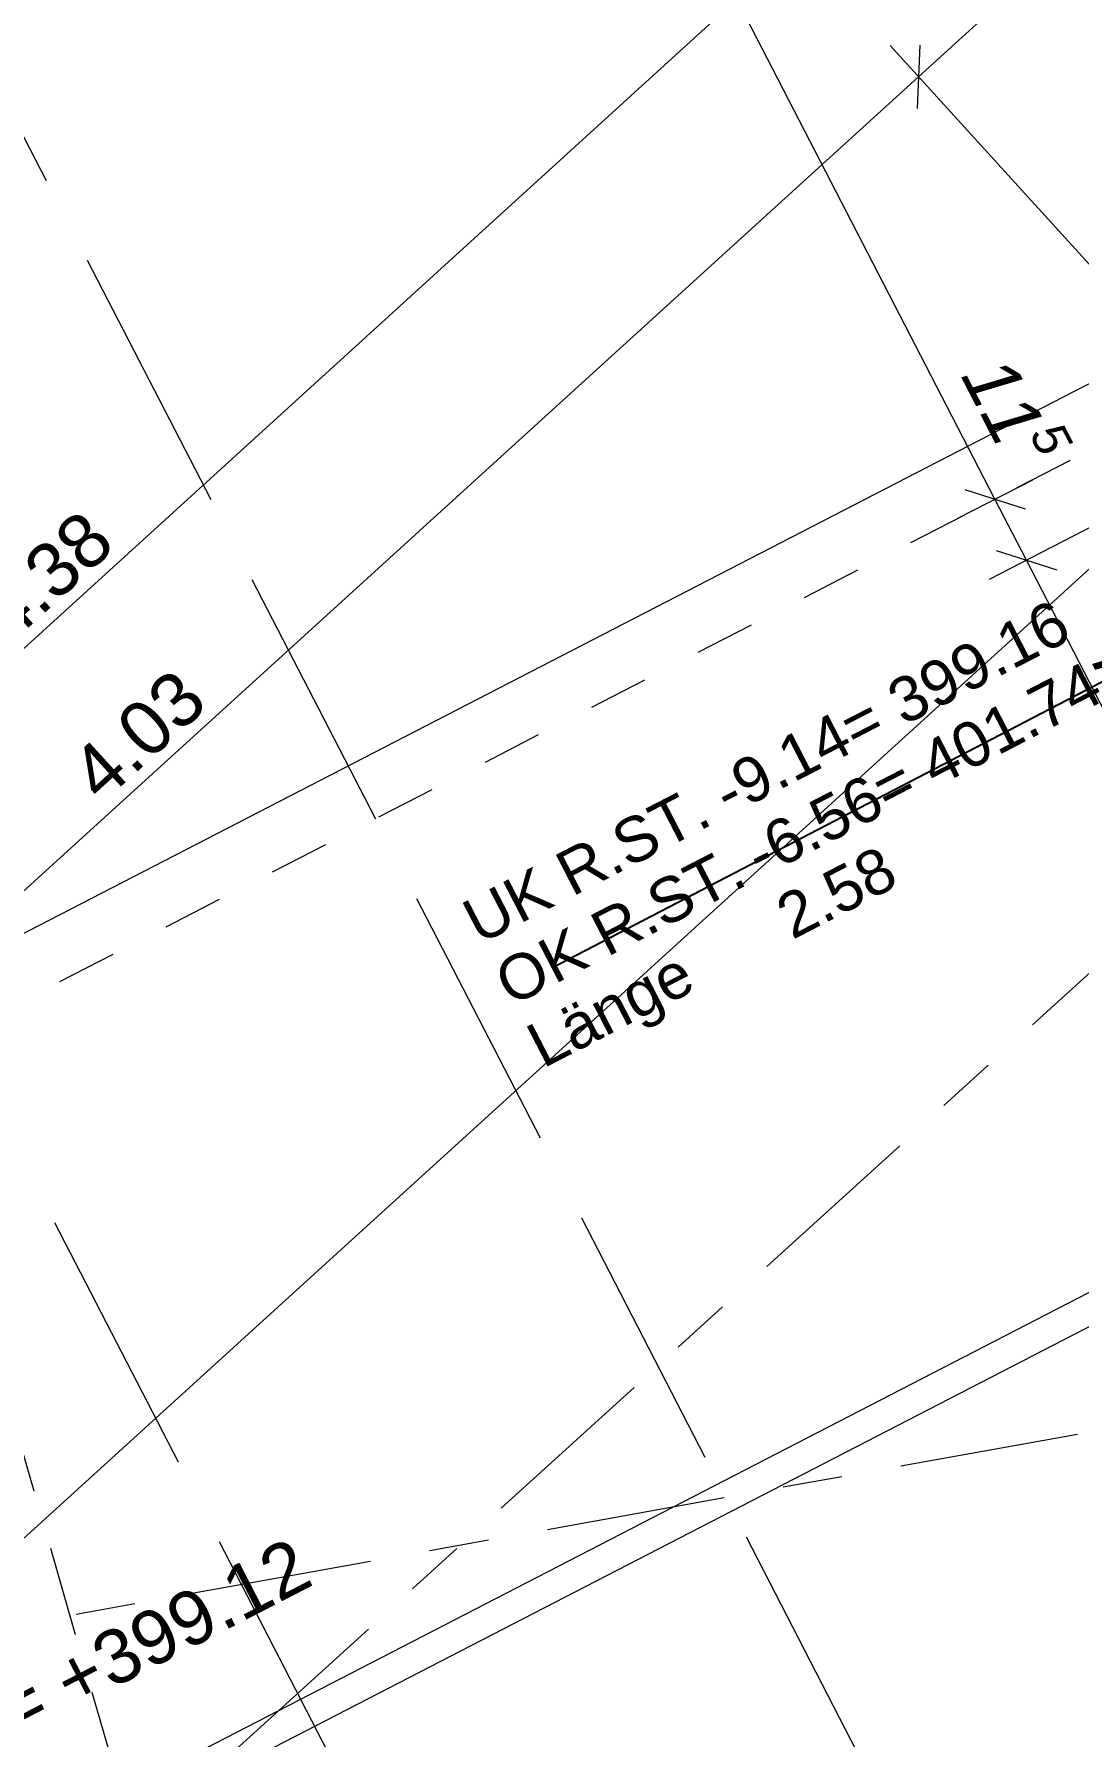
# Model space of a CAD drawing. Header units: metres. Extents: x 2688579.7 to 2688666, y 1281656.9 to 1281721.4.
# Drawn here: x 2688619.698 to 2688621.443, y 1281671.816 to 1281674.661 of the extents above; entities that cross this region are included whole.
import ezdxf

# ---------------------------------------------------------------- set-up
doc = ezdxf.new("R2010")
doc.units = ezdxf.units.M
for name, pattern in [('Strich 2_1mm', [0.15000000000000002, 0.1, -0.05]), ('Strich 9_3mm', [0.6, 0.45, -0.15]), ('Strichpunkt 3_1_1mm Achsen', [0.25, 0.15, -0.05, 0, -0.05]), ('Strichpunkt 6_1_1mm', [0.39999999999999997, 0.3, -0.05, 0, -0.05]), ('Strichpunkt 6_2_2mm Schnitt', [0.5, 0.3, -0.1, 0, -0.1])]:
    doc.linetypes.add(name, pattern=pattern)
for name, color, linetype in [('00 11 Geometer', 7, 'Continuous'), ('00 14 Achsen', 7, 'Continuous'), ('00 73 Schnittlinien', 7, 'Continuous'), ('00 80 Plangrafik', 7, 'Continuous'), ('02 11 Fundamente', 7, 'Continuous'), ('02 12 Unterzüge_Deckenabsätze', 7, 'Continuous'), ('03 14 Rampen', 7, 'Continuous'), ('07 12 Bemassung innen', 7, 'Continuous'), ('07 13 Höhenkoten', 7, 'Continuous')]:
    doc.layers.add(name, color=color, linetype=linetype)
doc.styles.add('ERSTELLTER_STIL_1', font='arial.ttf')
doc.styles.add('ERSTELLTER_STIL_2', font='')
doc.styles.get("Standard").update_dxf_attribs({"font": 'arial.ttf'})
doc.styles.get('ERSTELLTER_STIL_2').set_extended_font_data('Arial', italic=True)
doc.dimstyles.new('ERSTELLTER_STIL__1', dxfattribs={"dimtxt": 0.08999999761581422, "dimasz": 0.07125000000000001, "dimexe": 0.18, "dimexo": 0.0625, "dimgap": 0.09, "dimtad": 1, "dimzin": 0, "dimdsep": 46, "dimtxsty": 'ERSTELLTER_STIL_2', "dimblk": 'ARROWHEAD_6', "dimblk1": 'ARROWHEAD_6', "dimblk2": 'ARROWHEAD_6', "dimcen": 0.09, "dimse1": 1, "dimse2": 1, "dimclrd": 256, "dimclre": 256, "dimclrt": 256, "dimazin": 0, "dimtfac": 1, "dimtdec": 4, "dimtmove": 0, "dimatfit": 3, "dimfxl": 1, "dimtolj": 1, "dimtzin": 0, "dimarcsym": 0})
doc.dimstyles.new('ERSTELLTER_STIL__15', dxfattribs={"dimtxt": 0.08999999761581422, "dimasz": 0.07125000000000001, "dimexe": 0.18, "dimexo": 0.05, "dimgap": 0.09, "dimtad": 1, "dimzin": 0, "dimdsep": 46, "dimtxsty": 'ERSTELLTER_STIL_2', "dimblk": 'ARROWHEAD_6', "dimblk1": 'ARROWHEAD_6', "dimblk2": 'ARROWHEAD_6', "dimcen": 0.09, "dimse1": 1, "dimse2": 1, "dimclrd": 256, "dimclre": 256, "dimclrt": 256, "dimazin": 0, "dimtfac": 1, "dimtdec": 4, "dimtmove": 0, "dimatfit": 3, "dimfxl": 1, "dimtolj": 1, "dimtzin": 0, "dimarcsym": 0})
doc.dimstyles.new('ERSTELLTER_STIL__19', dxfattribs={"dimtxt": 0.18, "dimasz": 0.1824, "dimexe": 0.18, "dimexo": 0.0625, "dimgap": 0.09, "dimtad": 0, "dimtih": 1, "dimtoh": 1, "dimdec": 4, "dimzin": 0, "dimdsep": 46, "dimtxsty": 'Standard', "dimcen": 0.09, "dimadec": 0, "dimazin": 0, "dimtfac": 1, "dimtdec": 4, "dimtmove": 0, "dimatfit": 3, "dimldrblk": 'ARROWHEAD_12', "dimfxl": 1, "dimtolj": 1, "dimtzin": 0, "dimarcsym": 0})
doc.dimstyles.new('ERSTELLTER_STIL__2', dxfattribs={"dimtxt": 0.08999999761581422, "dimasz": 0.07125000000000001, "dimexe": 0.18, "dimexo": 0.05, "dimgap": 0.09, "dimtad": 1, "dimzin": 0, "dimdsep": 46, "dimtxsty": 'ERSTELLTER_STIL_1', "dimblk": 'ARROWHEAD_6', "dimblk1": 'ARROWHEAD_6', "dimblk2": 'ARROWHEAD_6', "dimcen": 0.09, "dimclrd": 7, "dimclre": 7, "dimclrt": 7, "dimazin": 0, "dimtfac": 1, "dimtdec": 4, "dimtmove": 0, "dimatfit": 3, "dimfxl": 1, "dimtolj": 1, "dimtzin": 0, "dimarcsym": 0})
doc.dimstyles.new('ERSTELLTER_STIL__4', dxfattribs={"dimtxt": 0.08999999761581422, "dimasz": 0.07125000000000001, "dimexe": 0.18, "dimexo": 0.05, "dimgap": 0.09, "dimtad": 1, "dimzin": 0, "dimdsep": 46, "dimtxsty": 'ERSTELLTER_STIL_1', "dimblk": 'ARROWHEAD_6', "dimblk1": 'ARROWHEAD_6', "dimblk2": 'ARROWHEAD_6', "dimcen": 0.09, "dimclrd": 7, "dimclre": 7, "dimclrt": 7, "dimazin": 0, "dimtfac": 1, "dimtdec": 4, "dimtmove": 2, "dimatfit": 3, "dimfxl": 1, "dimtolj": 1, "dimtzin": 0, "dimarcsym": 0})

# ---------------------------------------------------------------- blocks, each defined once
blk = doc.blocks.new('*D101')
at = {"layer": '07 12 Bemassung innen', "color": 7, "linetype": 'Continuous', "lineweight": 5, "transparency": 16777216}
for p, q in [((225.8257775613546, 23.57499282992238), (235.3788628597063, 28.50495189014529)), ((226.499979404694, 22.2685503951983), (225.7935326688247, 23.63747574408284)), ((221.2833456914653, 21.23082835812913), (225.8257775613546, 23.57499282992238))]:
    blk.add_line(p, q, dxfattribs=at)
at = {"layer": '07 12 Bemassung innen', "color": 7, "linetype": 'Continuous', "lineweight": 18, "transparency": 16777216}
for p, q in [((225.8419045062242, 23.62551432682392), (225.809650616485, 23.52447133302084)), ((221.2994726363349, 21.28134985503067), (221.2672187465956, 21.18030686122759))]:
    blk.add_line(p, q, dxfattribs=at)
at = {"layer": '07 12 Bemassung innen', "color": 7, "lineweight": 18, "transparency": 16777216, "insert": (223.4439345325034, 22.36607598516435), "char_height": 0.08999999761581422, "attachment_point": 7, "rotation": 27.29641979268736, "style": 'ERSTELLTER_STIL_1'}
blk.add_mtext('\\A1;{\\pql;\\fArial|b0|i0|c0|p38;5.11}', dxfattribs=at)
blk = doc.blocks.new('ARROWHEAD_6')
at = {"color": 0, "linetype": 'Continuous', "lineweight": 0}
for p, q in [((-0.5, -0.5), (0.5, 0.5)), ((0, 0), (-1, 0))]:
    blk.add_line(p, q, dxfattribs=at)
blk = doc.blocks.new('*D102')
at = {"layer": '07 12 Bemassung innen', "color": 7, "linetype": 'Continuous', "lineweight": 18, "transparency": 16777216}
for p, q in [((235.3949898045759, 28.55547338704682), (235.3627359148366, 28.45443039324374)), ((225.8419045062242, 23.62551432682392), (225.809650616485, 23.52447133302084))]:
    blk.add_line(p, q, dxfattribs=at)
at = {"layer": '07 12 Bemassung innen', "color": 7, "linetype": 'Continuous', "lineweight": 5, "transparency": 16777216}
blk.add_line((225.8257775613546, 23.57499282992238), (235.3788628597063, 28.50495189014529), dxfattribs=at)
at = {"layer": '07 12 Bemassung innen', "color": 7, "lineweight": 18, "transparency": 16777216, "insert": (230.4573257099414, 25.98540212936447), "char_height": 0.08999999761581422, "attachment_point": 7, "rotation": 27.29641979268736, "style": 'ERSTELLTER_STIL_1'}
blk.add_mtext('\\A1;{\\pql;\\fArial|b0|i0|c0|p38;10.75}', dxfattribs=at)
blk = doc.blocks.new('*D103')
at = {"layer": '07 12 Bemassung innen', "color": 7, "linetype": 'Continuous', "lineweight": 5, "transparency": 16777216}
for p, q in [((235.5121597432343, 28.57374099420174), (248.1254615558097, 35.08295342224967)), ((235.5444046357642, 28.51125808004128), (235.4799148507044, 28.6362239083622)), ((235.4111077522362, 28.44246897598483), (235.3466179671763, 28.56743480430575)), ((235.3788628597063, 28.50495189014528), (235.5121597432343, 28.57374099420174)), ((225.8257775613546, 23.57499282992238), (235.3788628597063, 28.50495189014529))]:
    blk.add_line(p, q, dxfattribs=at)
at = {"layer": '07 12 Bemassung innen', "color": 7, "linetype": 'Continuous', "lineweight": 18, "transparency": 16777216}
for p, q in [((235.5282866881039, 28.62426249110328), (235.4960327983647, 28.5232194973002)), ((235.3949898045759, 28.55547338704682), (235.3627359148366, 28.45443039324374))]:
    blk.add_line(p, q, dxfattribs=at)
blk = doc.blocks.new('*D344')
at = {"layer": '07 12 Bemassung innen', "color": 7, "linetype": 'Continuous', "lineweight": 5, "transparency": 16777216}
for p, q in [((236.0208895807063, 27.26094145747936), (242.180248630414, 30.43965835430346)), ((236.053135450748, 27.19845904778268), (235.8832149575244, 27.5277118128568)), ((226.4678076327882, 22.33079486925063), (236.0208895807063, 27.26094145747935)), ((226.50005350283, 22.26831245955396), (226.4355617627465, 22.39327727894731)), ((226.1567840823363, 22.17028209395161), (226.4678076327882, 22.33079486925064))]:
    blk.add_line(p, q, dxfattribs=at)
at = {"layer": '07 12 Bemassung innen', "color": 7, "linetype": 'Continuous', "lineweight": 18, "transparency": 16777216}
for p, q in [((236.0370157351889, 27.31146320667317), (236.0047634262236, 27.21041970828556)), ((226.4839337872709, 22.38131661844443), (226.4516814783056, 22.28027312005682))]:
    blk.add_line(p, q, dxfattribs=at)
at = {"layer": '07 12 Bemassung innen', "color": 7, "lineweight": 18, "transparency": 16777216, "insert": (231.0993549599015, 24.74129566433169), "char_height": 0.08999999761581422, "attachment_point": 7, "rotation": 27.29731615814707, "style": 'ERSTELLTER_STIL_1'}
blk.add_mtext('\\A1;{\\pql;\\fArial|b0|i0|c0|p38;10.75}', dxfattribs=at)
blk = doc.blocks.new('*D405')
at = {"layer": '07 12 Bemassung innen', "color": 7, "linetype": 'Continuous', "lineweight": 5, "transparency": 16777216}
for p, q in [((225.782644118035, 23.03775668600393), (228.7652415954914, 25.75138473380771)), ((226.4892606975026, 22.26110167274419), (225.735326043517, 23.08976483421328)), ((221.8683355962497, 19.47643891759612), (225.782644118035, 23.03775668600392)), ((222.5749521757173, 18.69978390433639), (221.8210175217318, 19.52844706580548)), ((221.8267290776822, 19.43858445798178), (221.8683355962497, 19.47643891759612))]:
    blk.add_line(p, q, dxfattribs=at)
at = {"layer": '07 12 Bemassung innen', "color": 7, "linetype": 'Continuous', "lineweight": 18, "transparency": 16777216}
for p, q in [((225.7851454906704, 23.09073067145847), (225.7801427453995, 22.98478270054938)), ((221.8708369688851, 19.52941290305067), (221.8658342236143, 19.42346493214157))]:
    blk.add_line(p, q, dxfattribs=at)
at = {"layer": '07 12 Bemassung innen', "color": 7, "lineweight": 18, "transparency": 16777216, "insert": (223.724818459403, 21.18984003988773), "char_height": 0.08999999761581422, "attachment_point": 7, "rotation": 42.296565079697814, "style": 'ERSTELLTER_STIL_1'}
blk.add_mtext('\\A1;{\\pql;\\fArial|b0|i0|c0|p38;5.29}', dxfattribs=at)
blk = doc.blocks.new('*D406')
at = {"layer": '07 12 Bemassung innen', "color": 7, "linetype": 'Continuous', "lineweight": 5, "transparency": 16777216}
for p, q in [((229.4155933987077, 25.03657134982092), (228.7179235209735, 25.80339288201707)), ((225.782644118035, 23.03775668600393), (228.7652415954914, 25.75138473380771))]:
    blk.add_line(p, q, dxfattribs=at)
at = {"layer": '07 12 Bemassung innen', "color": 7, "linetype": 'Continuous', "lineweight": 18, "transparency": 16777216}
for p, q in [((228.7677429681268, 25.80435871926225), (228.762740222856, 25.69841074835316)), ((225.7851454906704, 23.09073067145847), (225.7801427453995, 22.98478270054938))]:
    blk.add_line(p, q, dxfattribs=at)
at = {"layer": '07 12 Bemassung innen', "color": 7, "lineweight": 18, "transparency": 16777216, "insert": (227.4015364626048, 24.53533109416598), "char_height": 0.08999999761581422, "attachment_point": 7, "rotation": 42.296565079697814, "style": 'ERSTELLTER_STIL_1'}
blk.add_mtext('\\A1;{\\pql;\\fArial|b0|i0|c0|p38;4.03}', dxfattribs=at)
blk = doc.blocks.new('*D407')
at = {"layer": '07 12 Bemassung innen', "color": 7, "linetype": 'Continuous', "lineweight": 5, "transparency": 16777216}
for p, q in [((229.9333607551811, 25.5076519847132), (229.2356935298051, 26.27447060165467)), ((229.283011604323, 26.22246245344532), (229.3246181228905, 26.26031691305965)), ((228.7652415954914, 25.7513847338077), (229.283011604323, 26.22246245344532)), ((229.4155933987077, 25.03657134982092), (228.7179235209735, 25.80339288201707)), ((225.782644118035, 23.03775668600393), (228.7652415954914, 25.75138473380771))]:
    blk.add_line(p, q, dxfattribs=at)
at = {"layer": '07 12 Bemassung innen', "color": 7, "linetype": 'Continuous', "lineweight": 18, "transparency": 16777216}
for p, q in [((229.2805102316876, 26.16948846799077), (229.2855129769584, 26.27543643889986)), ((228.7677429681268, 25.80435871926225), (228.762740222856, 25.69841074835316))]:
    blk.add_line(p, q, dxfattribs=at)
at = {"layer": '07 12 Bemassung innen', "color": 7, "lineweight": 18, "transparency": 16777216, "insert": (228.961495535195, 25.95427570295244), "char_height": 0.08999999761581422, "attachment_point": 7, "rotation": 42.296565079697814, "style": 'ERSTELLTER_STIL_1'}
blk.add_mtext('\\A1;{\\pql;\\fArial|b0|i0|c0|p38;70}', dxfattribs=at)
blk = doc.blocks.new('*D489')
at = {"layer": '07 12 Bemassung innen', "color": 7, "linetype": 'Continuous', "lineweight": 5, "transparency": 16777216}
for p, q in [((229.7754229272784, 25.16116151945131), (228.7749186988102, 26.26083374255826)), ((228.8222367733281, 26.2088255943489), (228.8638432918956, 26.24668005396324)), ((225.5807536667585, 23.25965811836384), (228.8222367733281, 26.2088255943489)), ((226.4892606975026, 22.26110167274419), (225.5334355922406, 23.31166626657319)), ((221.6664451449733, 19.69834034995605), (225.5807536667585, 23.25965811836384))]:
    blk.add_line(p, q, dxfattribs=at)
at = {"layer": '07 12 Bemassung innen', "color": 7, "linetype": 'Continuous', "lineweight": 18, "transparency": 16777216}
for p, q in [((228.8197354006927, 26.15585160889436), (228.8247381459636, 26.26179957980345)), ((225.5832550393939, 23.31263210381838), (225.5782522941231, 23.20668413290929))]:
    blk.add_line(p, q, dxfattribs=at)
at = {"layer": '07 12 Bemassung innen', "color": 7, "lineweight": 18, "transparency": 16777216, "insert": (227.2468828676225, 24.80064413620272), "char_height": 0.08999999761581422, "attachment_point": 7, "rotation": 42.29656507969812, "style": 'ERSTELLTER_STIL_1'}
blk.add_mtext('\\A1;{\\pql;\\fArial|b0|i0|c0|p38;4.38}', dxfattribs=at)
blk = doc.blocks.new('*D586')
at = {"layer": '07 12 Bemassung innen', "color": 253, "linetype": 'Continuous', "lineweight": 13, "true_color": 0x9f9f9f, "transparency": 16777216}
for p, q in [((229.1615437018668, 24.52503008712153), (228.9455661097467, 24.94354317847584)), ((229.6067012131972, 24.75475778118284), (229.0990607874102, 24.49278519516534)), ((229.1110222051133, 24.54115703245505), (229.2120651986203, 24.508903141788)), ((229.4660772539701, 23.93491665423802), (229.1615437018668, 24.52503008712153)), ((229.5285601684267, 23.9671615461942), (229.4035943395135, 23.90267176228183)), ((229.4155557572166, 23.95104359957154), (229.5165987507236, 23.91878970890449)), ((230.6813513807803, 21.58000507909857), (229.4660772539701, 23.93491665423802))]:
    blk.add_line(p, q, dxfattribs=at)
at = {"layer": '07 12 Bemassung innen', "color": 253, "lineweight": 13, "true_color": 0x9f9f9f, "transparency": 16777216, "insert": (229.2868334494107, 24.31826922401588), "char_height": 0.08999999761581422, "attachment_point": 7, "rotation": 297.29641926657956, "style": 'ERSTELLTER_STIL_2'}
blk.add_mtext('\\A1;{\\pql;\\fArial|b0|i1|c0|p38;66\\fArial|b0|i1|c0|p38;\\A1{\\H.66x;\\S5^  ;}}', dxfattribs=at)
blk = doc.blocks.new('*D587')
at = {"layer": '07 12 Bemassung innen', "color": 253, "linetype": 'Continuous', "lineweight": 13, "true_color": 0x9f9f9f, "transparency": 16777216}
for p, q in [((228.8950446129932, 24.95967012380936), (228.9960876065002, 24.92741623314231)), ((229.1615437018668, 24.52503008712153), (228.9455661097467, 24.94354317847584)), ((229.1110222051133, 24.54115703245505), (229.2120651986203, 24.508903141788))]:
    blk.add_line(p, q, dxfattribs=at)
at = {"layer": '07 12 Bemassung innen', "color": 253, "lineweight": 13, "true_color": 0x9f9f9f, "transparency": 16777216, "insert": (229.0382297528576, 24.8032335306226), "char_height": 0.08999999761581422, "attachment_point": 7, "rotation": 297.29641926657956, "style": 'ERSTELLTER_STIL_2'}
blk.add_mtext('\\A1;{\\pql;\\fArial|b0|i1|c0|p38;47}', dxfattribs=at)
blk = doc.blocks.new('*D588')
at = {"layer": '07 12 Bemassung innen', "color": 253, "linetype": 'Continuous', "lineweight": 13, "true_color": 0x9f9f9f, "transparency": 16777216}
for p, q in [((229.9225768690025, 25.4477387117066), (228.8830831952902, 24.91129828651966)), ((228.8424566198266, 25.06157311926487), (228.9434996133335, 25.02931922859781)), ((228.9455661097467, 24.94354317847583), (228.8929781165801, 25.04544617393134)), ((228.8950446129932, 24.95967012380936), (228.9960876065002, 24.92741623314231)), ((229.1615437018668, 24.52503008712153), (228.9455661097467, 24.94354317847584))]:
    blk.add_line(p, q, dxfattribs=at)
blk = doc.blocks.new('*D589')
at = {"layer": '07 12 Bemassung innen', "color": 253, "linetype": 'Continuous', "lineweight": 13, "true_color": 0x9f9f9f, "transparency": 16777216}
for p, q in [((227.627182493159, 27.41648469412801), (227.7282254866659, 27.38423080346095)), ((228.8929781165801, 25.04544617393134), (227.6777039899125, 27.40035774879448)), ((228.9554610310366, 25.07769106588752), (228.8304952021235, 25.01320128197516)), ((228.8424566198266, 25.06157311926487), (228.9434996133335, 25.02931922859781)), ((228.9455661097467, 24.94354317847583), (228.8929781165801, 25.04544617393134))]:
    blk.add_line(p, q, dxfattribs=at)
at = {"layer": '07 12 Bemassung innen', "color": 253, "lineweight": 13, "true_color": 0x9f9f9f, "transparency": 16777216, "char_height": 0.08999999761581422, "attachment_point": 7, "rotation": 297.29641926657956, "style": 'ERSTELLTER_STIL_2'}
for s, insert in [('\\A1;{\\pql;\\fArial|b0|i1|c0|p38;2.65}', (228.246431003967, 26.33755076638701)), ('\\A1;{\\pql;\\fArial|b0|i1|c0|p38;11\\fArial|b0|i1|c0|p38;\\A1{\\H.66x;\\S5^  ;}}', (228.8117457863368, 25.23997398339557))]:
    blk.add_mtext(s, dxfattribs=dict(at, insert=insert))
blk = doc.blocks.new('*D590')
at = {"layer": '07 12 Bemassung innen', "color": 253, "linetype": 'Continuous', "lineweight": 13, "true_color": 0x9f9f9f, "transparency": 16777216}
for p, q in [((226.5249127775588, 29.78751421589013), (226.3999469486457, 29.72302443197777)), ((226.4119083663488, 29.77139626926748), (226.5129513598557, 29.73914237860043)), ((227.6777039899125, 27.40035774879448), (226.4624298631023, 29.75526932393395)), ((227.740186904369, 27.43260264075066), (227.6152210754559, 27.36811285683829)), ((227.627182493159, 27.41648469412801), (227.7282254866659, 27.38423080346095)), ((228.8929781165801, 25.04544617393134), (227.6777039899125, 27.40035774879448))]:
    blk.add_line(p, q, dxfattribs=at)
at = {"layer": '07 12 Bemassung innen', "color": 253, "lineweight": 13, "true_color": 0x9f9f9f, "transparency": 16777216, "insert": (227.0311568772281, 28.69246234138831), "char_height": 0.08999999761581422, "attachment_point": 7, "rotation": 297.29641926657956, "style": 'ERSTELLTER_STIL_2'}
blk.add_mtext('\\A1;{\\pql;\\fArial|b0|i1|c0|p38;2.65}', dxfattribs=at)
blk = doc.blocks.new('ARROWHEAD_12')
at = {"color": 0, "linetype": 'Continuous', "lineweight": 0}
blk.add_line((0, 0), (-1, 0), dxfattribs=at)
at = {"color": 0, "linetype": 'Continuous', "lineweight": 0, "const_width": 0.25, "flags": 128}
for points in [[(0.125, 0, 0.414213562373095), (0, 0.125)], [(-0.125, 0, 0.414213562373095), (0, -0.125)]]:
    blk.add_lwpolyline(points, format="xyb", dxfattribs=at)
at = {"color": 0, "linetype": 'Continuous', "lineweight": 0}
blk.add_circle((0, 0), 0.25, dxfattribs=at)
blk = doc.blocks.new('A$C08e27e3d')
at = {"layer": '00 11 Geometer', "color": 250, "linetype": 'Continuous', "lineweight": 13, "true_color": 0x3f3f3f}
blk.add_open_spline([(61.10243485247656, 48.48420281692729), (56.77352997377159, 47.34081434957805), (52.4635852428363, 46.16539965738131), (48.13468036413133, 45.02201119003207), (44.67800041448561, 44.10900244983433), (41.2023603170702, 43.22801993448409), (37.74568036742448, 42.31501119428635), (37.74568036742448, 42.31501119428635), (36.51101375635653, 46.29834470393457), (35.89368042427986, 48.29001137435757), (35.89368042427986, 48.29001137435757), (32.77968142585769, 46.72534450430744), (31.22268144538566, 45.94301117149502), (31.22268144538566, 45.94301117149502), (21.44268032567516, 43.82167784365215), (16.55268032368213, 42.76101117565617), (16.55268032368213, 42.76101117565617), (7.358013710788782, 41.1450112190409), (2.760680377799417, 40.33701121977851), (2.760680377799417, 40.33701121977851), (2.852681969608511, 38.82034512477316), (2.898681985064741, 38.06201179612749), (2.898681985064741, 38.06201179612749), (4.857346937842067, 28.42001115491934), (5.836680270116176, 23.59901115422458), (5.836680270116176, 23.59901115422458), (7.250013421140011, 21.69701122663304), (7.95668008768871, 20.74601122418739), (7.95668008768871, 20.74601122418739), (10.0486806438671, 18.48401050067827), (11.09468064675048, 17.35301049550385), (11.09468064675048, 17.35301049550385), (13.36067895529732, 15.25367757499539), (14.49367895102068, 14.20401090647415), (14.49367895102068, 14.20401090647415), (16.14301102872878, 13.00001188282244), (16.96767767410665, 12.39801188566111), (16.96767767410665, 12.39801188566111), (20.31968006337001, 9.776678227431553), (21.99568005822539, 8.466011565954837), (21.99568005822539, 8.466011565954837), (24.63768051177203, 6.944010933473187), (25.95868050524905, 6.183010929807502), (25.95868050524905, 6.183010929807502), (28.60930300305984, 5.333717593874063), (29.84025381909623, 4.957434972593042), (31.07120463935598, 4.581152350021007), (32.39626387633277, 4.285094314451996), (33.81543054463282, 4.069260977519157), (35.23459722133293, 3.853427639308798), (36.52668118368777, 3.744678008936125), (37.69168119490087, 3.743011342904943), (38.85668119028151, 3.741344676896411), (39.77044249357601, 3.744428238438006), (40.43296699630037, 3.752262269690114), (41.09549149855911, 3.760096300936716), (41.95790802579259, 3.796513086969954), (43.020216845292, 3.861512388413253), (44.08252568015769, 3.926511690796765), (45.41718103768528, 4.05617725272498), (47.02418104823619, 4.250510583476576), (49.43468106569662, 4.542010579801577), (51.84518209969565, 4.833511419904831), (54.25568211622476, 5.125011425543057), (54.25568211622476, 5.125011425543057), (66.34501369887903, 7.421677856550964), (72.38968036588221, 8.570011189750808), (72.38968036588221, 8.570011189750808), (76.09901367299199, 9.525344516228365), (77.9536803381884, 10.00301118226111), (77.9536803381884, 10.00301118226111), (81.43301373099848, 12.11901121547766), (83.17268039923101, 13.17701121706836), (83.17268039923101, 13.17701121706836), (79.77201372868126, 18.68234452860381), (78.0716803985083, 21.43501119579509), (77.2604064339207, 22.74838120428235), (76.44901363862618, 24.06167781058088), (75.63768030315578, 25.37501114358515), (75.63768030315578, 25.37501114358515), (73.88301371953781, 28.15701115348356), (73.00568038815572, 29.54801115215145), (71.2765175777854, 32.28957514030248), (69.54768033869505, 35.03134452163562), (67.81868033468663, 37.77301118833334), (67.81868033468663, 37.77301118833334), (61.10243485247656, 48.48420281692729), (61.10243485247656, 48.48420281692729)], degree=3, knots=[0, 0, 0, 0, 1, 1, 1, 2, 2, 2, 3, 3, 3, 4, 4, 4, 5, 5, 5, 6, 6, 6, 7, 7, 7, 8, 8, 8, 9, 9, 9, 10, 10, 10, 11, 11, 11, 12, 12, 12, 13, 13, 13, 14, 14, 14, 15, 15, 15, 16, 16, 16, 17, 17, 17, 18, 18, 18, 19, 19, 19, 20, 20, 20, 21, 21, 21, 22, 22, 22, 23, 23, 23, 24, 24, 24, 25, 25, 25, 26, 26, 26, 27, 27, 27, 28, 28, 28, 29, 29, 29, 29], dxfattribs=at)
at = {"layer": '00 14 Achsen', "color": 7, "linetype": 'Strichpunkt 6_1_1mm', "lineweight": 13}
blk.add_line((40.94830539086718, 19.24908310316021), (25.48250325384677, 5.177821563135035), dxfattribs=at)
at = {"layer": '00 73 Schnittlinien', "color": 7, "linetype": 'Strichpunkt 6_2_2mm Schnitt', "lineweight": 13}
blk.add_line((30.61063486460074, 14.91113974727421), (42.68502831768478, 17.08256097375706), dxfattribs=at)
at = {"layer": '00 80 Plangrafik', "color": 253, "linetype": 'Strich 2_1mm', "lineweight": 13, "true_color": 0x9f9f9f}
blk.add_line((39.10351011493313, 18.24648889850994), (35.42319614037658, 16.34727066255477), dxfattribs=at)
at = {"layer": '02 11 Fundamente', "color": 7, "linetype": 'Strich 9_3mm', "lineweight": 5, "flags": 128}
blk.add_lwpolyline([(25.67654267562952, 31.85416955426847), (23.84448062427282, 30.90871680884943), (17.81920132728916, 42.58427149643902), (14.74826673863257, 41.88424803289264), (19.30145629197779, 33.06125227197685), (19.46721148774137, 32.74005822274247), (20.69882229680266, 30.35349010350931), (20.03895050471397, 30.20307147925667), (20.11216764742449, 29.881880839433), (16.06477216255101, 28.95927730301729), (17.82054842807386, 21.25685855936783), (20.74551852782267, 21.92360925800228), (20.99045923281636, 20.84907834294605), (22.62271134866432, 19.46965970641198), (22.35164428027537, 19.14890878700565), (23.64998228360474, 18.05158513589645), (23.92109683622508, 18.37239224291336), (24.86530186906504, 17.57444319670712), (26.51772234069179, 19.0778490610464), (31.13951559739286, 10.12191531035402), (32.05843341647241, 10.95796549356802), (35.05382424164154, 13.68323319018162), (37.34759817389076, 9.23844601877271), (40.01353572260592, 10.61422801317866), (27.28771014903259, 35.27384483930181)], dxfattribs=at)
at = {"layer": '02 11 Fundamente', "color": 7, "linetype": 'Strich 9_3mm', "lineweight": 5}
blk.add_lwpolyline([(40.20699167928078, 20.67304317958816), (36.653046026369, 18.83899633304482), (38.48775124946158, 15.28377496443116), (42.04169690237325, 17.11782181097462)], close=True, dxfattribs=at)
at = {"layer": '02 12 Unterzüge_Deckenabsätze', "color": 7, "linetype": 'Strichpunkt 3_1_1mm Achsen', "lineweight": 5}
blk.add_line((28.64557319727962, 44.69349324434777), (38.56449159569294, 10.26029291439537), dxfattribs=at)
at = {"layer": '03 14 Rampen', "color": 253, "linetype": 'Continuous', "lineweight": 13, "true_color": 0x9f9f9f, "flags": 128}
for points in [[(39.10351011493313, 18.24648889850994), (39.86647530741348, 18.64019922508607), (38.65120118074591, 20.99511079994922), (34.20794960319287, 18.70212926176627), (35.42322353171997, 16.34721758464952), (35.93212130309226, 15.36109462307295)], [(37.21163879120249, 12.88179816187589), (41.65489036875542, 15.1747797000589), (40.43961624194523, 17.52969127519835), (35.99636466439225, 15.23670973701534)]]:
    blk.add_lwpolyline(points, close=True, dxfattribs=at)
at = {"layer": '07 13 Höhenkoten', "color": 7, "linetype": 'Continuous', "lineweight": 5, "insert": (37.62413033373181, 17.08165892280463), "char_height": 0.07500000000000001, "attachment_point": 4, "rotation": 27.296419086061327, "line_spacing_factor": 0.9308491883277149, "style": 'ERSTELLTER_STIL_1'}
blk.add_mtext('\\A1;{\\pql;\\pt0.46875;\\fArial|b0|i0|c0|p38;UK R.ST.^I\\fArial|b0|i0|c0|p38;-9.14\\fArial|b0|i0|c0|p38;= \\fArial|b0|i0|c0|p38;399.16\\P\\pql;\\pt0.46875;\\fArial|b0|i0|c0|p38;OK R.ST.^I\\fArial|b0|i0|c0|p38;-6.56\\fArial|b0|i0|c0|p38;= \\fArial|b0|i0|c0|p38;401.74\\P\\pql;\\pt0.46875;\\fArial|b0|i0|c0|p38;Länge      ^I\\fArial|b0|i0|c0|p38;2.58}', dxfattribs=at)
at = {"layer": '07 13 Höhenkoten', "color": 7, "lineweight": 5, "insert": (36.03116462716011, 15.43327546304476), "char_height": 0.08999999761581422, "attachment_point": 7, "rotation": 27.293749104651262, "style": 'ERSTELLTER_STIL_1'}
blk.add_mtext('\\A1;{\\pql;\\fArial|b0|i0|c0|p38;OK F.Bo. -9.18 = +399.12}', dxfattribs=at)
at = {"layer": '07 12 Bemassung innen', "color": 7, "linetype": 'Continuous', "lineweight": 5}
for base, p1, p2, angle, dimstyle, picture, middle, turn in [((45.0638401077307, 21.43475218415372), (44.37993043829181, 22.43291938661302), (44.51322631474085, 22.50171044214849), 27.2964197926871, 'ERSTELLTER_STIL__4', '*D103', (45.14645010522517, 21.54827822647887), 27.29641979268736), ((45.57256994520267, 20.12195264743134), (37.31954045001879, 12.67271105963114), (45.41196492554676, 20.43315493859308), 27.29731615814675, 'ERSTELLTER_STIL__2', '*D344', (40.76476053499604, 17.71163731722126), 27.29731615814707), ((44.93054322420267, 21.36596308009726), (36.07458947054508, 15.08512929063618), (44.37993043829181, 22.43291938661302), 27.2964197926871, 'ERSTELLTER_STIL__2', '*D102', (40.12273299544557, 18.95574200306335), 27.29641979268736), ((35.37745792585102, 16.43600401987435), (29.5645211889298, 16.55377507705029), (36.07458947054508, 15.08512929063618), 27.2964197926871, 'ERSTELLTER_STIL__2', '*D101', (33.07885575746883, 15.32068324205206), 27.29641979268736), ((38.37391713782455, 19.06983678430088), (36.07458947054508, 15.08512929063618), (39.36075170032092, 17.98518913734331), 42.29656507969845, 'ERSTELLTER_STIL__4', '*D489', (36.85474300074591, 17.77360664714835), 42.29656507969812), ((38.83469196881941, 19.08347364339729), (39.00092217175015, 17.86059896771291), (39.51868952822358, 18.33167960260519), 42.29656507969831, 'ERSTELLTER_STIL__2', '*D407', (38.53364263147196, 18.89474576421587), 42.29656507969781), ((38.31692195998781, 18.61239592375968), (36.07458947054508, 15.08512929063618), (39.00092217175015, 17.86059896771291), 42.29656507969831, 'ERSTELLTER_STIL__4', '*D406', (37.00939659572822, 17.50829360511161), 42.29656507969781), ((35.33432448253137, 15.8987678759559), (32.16028094875981, 11.52381152222838), (36.07458947054508, 15.08512929063618), 42.29656507969831, 'ERSTELLTER_STIL__2', '*D405', (33.33267859252635, 14.16280255083336), 42.29656507969781)]:
    dim = blk.add_linear_dim(base=base, p1=p1, p2=p2, angle=angle, dimstyle=dimstyle, dxfattribs=at)
    dim.commit()
    dim.dimension.update_dxf_attribs({"geometry": picture, "text_midpoint": middle, "dimtype": 128, "text_rotation": turn, "insert": (-190.4483196355036, -7.138988810048026)})
at = {"layer": '07 12 Bemassung innen', "color": 253, "linetype": 'Continuous', "lineweight": 13, "true_color": 0x9f9f9f}
for base, p1, p2, dimstyle, picture, middle in [((36.01411022759868, 22.61628051388593), (38.65120118074591, 20.99511079994922), (37.43592705393567, 23.35002237508868), 'ERSTELLTER_STIL__1', '*D590', (36.67643330804842, 21.47023266971634)), ((37.22938435440886, 20.26136893874645), (39.86647530741348, 18.64019922508607), (38.65120118074591, 20.99511079994922), 'ERSTELLTER_STIL__1', '*D589', (37.89170743478729, 19.11532109471503)), ((38.44465848107646, 17.90645736388331), (39.51868952822358, 18.33167960260519), (39.86647530741348, 18.64019922508607), 'ERSTELLTER_STIL__1', '*D588', (38.49149240821941, 17.95308078582495)), ((38.49724647424313, 17.80455436842781), (39.20281387241826, 17.63869867208144), (39.51868952822358, 18.33167960260519), 'ERSTELLTER_STIL__15', '*D587', (38.66136421065664, 17.62390972472518)), ((38.71322406636318, 17.3860412770735), (40.43961624194523, 17.52969127519835), (39.20281387241826, 17.63869867208144), 'ERSTELLTER_STIL__15', '*D586', (38.9670275827965, 17.03160696992398))]:
    dim = blk.add_linear_dim(base=base, p1=p1, p2=p2, angle=117.2964192665789, dimstyle=dimstyle, dxfattribs=at)
    dim.commit()
    dim.dimension.update_dxf_attribs({"geometry": picture, "text_midpoint": middle, "dimtype": 128, "text_rotation": 297.2964192665796, "insert": (-190.4483196355036, -7.138988810048026)})
at = {"layer": '07 13 Höhenkoten', "color": 7, "linetype": 'Continuous', "lineweight": 5, "annotation_type": 0, "has_hookline": 1, "hookline_direction": 1, "text_width": 1.24143929058663, "horizontal_direction": (0.8886458959379704, 0.4585940161325722, 0)}
blk.add_leader([(39.36075170032095, 17.98518913734329), (37.70410846436623, 17.12293238425656)], dimstyle='ERSTELLTER_STIL__19', dxfattribs=at)

msp = doc.modelspace()

# ---------------------------------------------------------------- block references
msp.add_blockref('A$C08e27e3d', (2688582.858319622, 1281655.97698879))

doc.saveas('drawing.dxf')
